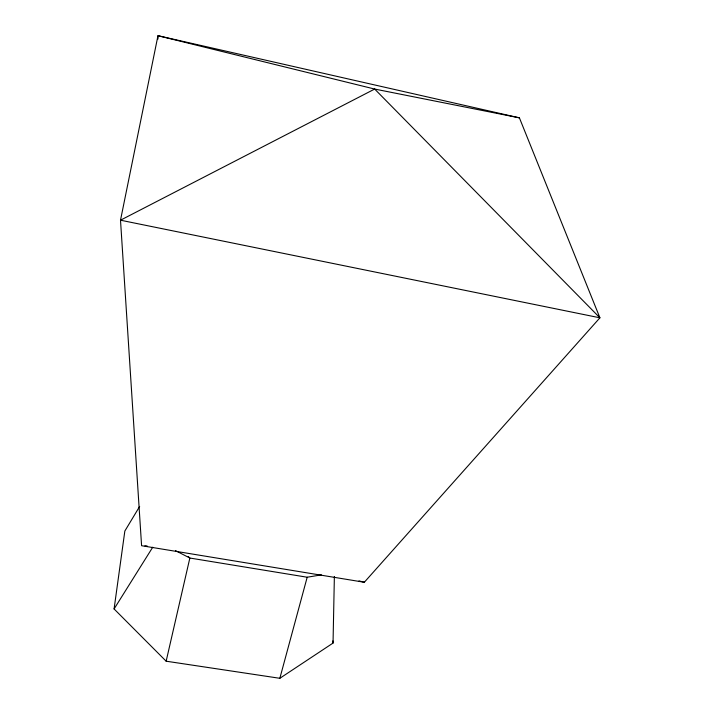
<?xml version="1.0" encoding="UTF-8"?>
<svg xmlns="http://www.w3.org/2000/svg" width="714" height="714" viewBox="0 0 714 714"><rect width="100%" height="100%" fill="white"/><g stroke="black" fill="none" stroke-linecap="round" stroke-linejoin="round"><path stroke-width="1.07" d="M139.658 506.422L124.843 531.038L114.088 608.953L166.148 661.2L279.843 678.3L333.036 643.073L334.375 576.457M166.148 661.2L189.853 558.036L188.219 556.518M279.843 678.3L307.19 577.233L321.461 574.85M114.088 608.953L152.742 547.21M364.327 582.267L599.912 317.81L519.408 117.846L157.972 35.7L120.505 220.198L141.586 545.71L364.327 582.267L358.999 580.884M144.871 545.835L147.066 545.915M307.19 577.233L189.853 558.036L175.519 550.628M519.408 117.846L374.671 89.054L157.972 35.7L157.972 39.047M332.911 640.86L333.036 643.073M374.671 89.054L120.505 220.198L599.912 317.81L374.671 89.054"/></g></svg>
